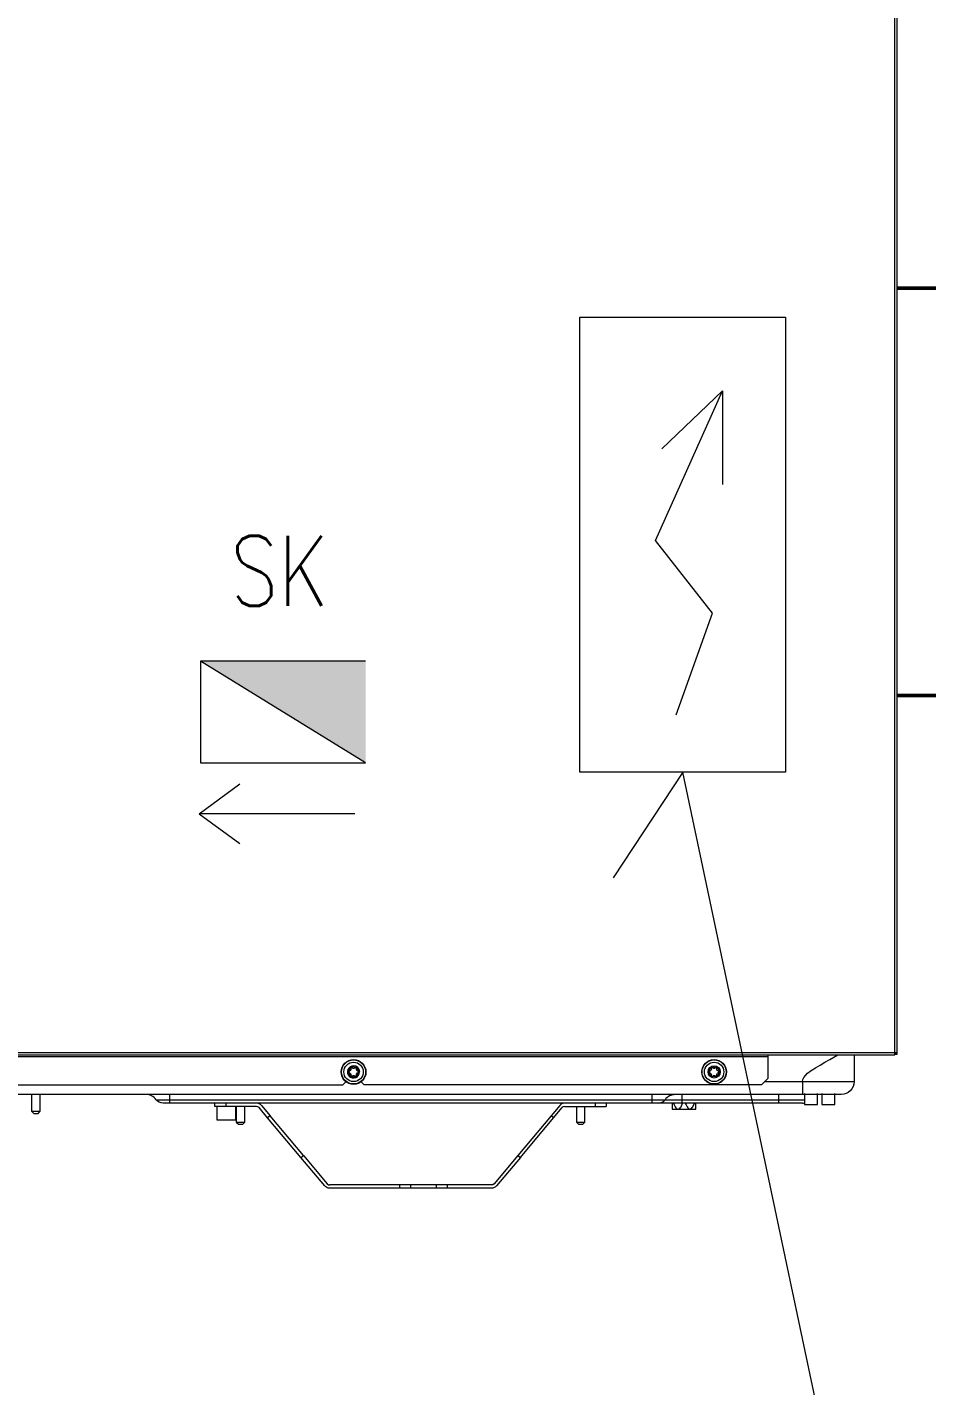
# Model space of a CAD drawing. Header units: millimetres. Extents: x 90740 to 167944, y -39332 to 25855.
# Drawn here: x 139000 to 139835, y 10839 to 12100 of the extents above; entities that cross this region are included whole.
import ezdxf

# ---------------------------------------------------------------- set-up
doc = ezdxf.new("R2010")
doc.units = ezdxf.units.MM
doc.linetypes.add('DASHED2', pattern=[9.525, 6.35, -3.175])
for name, color, linetype, lineweight in [('ARMATURY', 7, 'Continuous', 9), ('PISMO-R', 6, 'Continuous', 9), ('SPIATOCKA', 5, 'DASHED2', 50), ('STENY', 7, 'Continuous', 9), ('TENKE', 7, 'Continuous', 9), ('UK_PRIVOD', 1, 'Continuous', 50)]:
    doc.layers.add(name, color=color, linetype=linetype, lineweight=lineweight)
doc.layers.add('PDF4_Geometry', color=7, linetype='Continuous')
doc.styles.add('STYLE4', font='romans.shx', dxfattribs={"width": 0.75, "height": 125})

# ---------------------------------------------------------------- blocks, each defined once
blk = doc.blocks.new('200-A_10 bis 12')
at = {"layer": 'PDF4_Geometry', "lineweight": 13}
for p, q in [((7411.88, 2335.33), (7411.88, 3276.98)), ((7412.88, 2335.53), (7412.88, 3276.78)), ((6949.18, 2336.33), (7412.88, 2336.33)), ((7351.42, 2322.85), (7392.92, 2322.85)), ((7386.9, 2316.84), (6299.9, 2316.84)), ((7068.98, 2314.46), (7369.91, 2314.46)), ((7075.2, 2316.84), (7075.2, 2312.86)), ((7299, 2316.84), (7299, 2312.86)), ((7312.99, 2316.84), (7312.99, 2312.86)), ((7357.95, 2312.86), (7357.95, 2316.84)), ((7258.59, 2311.35), (7277.89, 2311.35))]:
    blk.add_line(p, q, dxfattribs=at)
for points in [[(6953.31, 3276.98), (6953.31, 2324.36), (6956.29, 2321.35), (7155.62, 2321.35), (7157.06, 2322.83)], [(6953.31, 2335.33), (7411.88, 2335.33)], [(7352.93, 2334.36), (6953.31, 2334.36)], [(7352.93, 2335.33), (7352.93, 2324.36), (7349.95, 2321.35), (7165.59, 2321.35), (7164.17, 2322.83)], [(7368.94, 2322.85), (7369.07, 2323.79), (7369.58, 2324.76), (7370.34, 2325.74), (7371.38, 2326.7), (7373.04, 2327.96), (7375, 2329.27), (7377.13, 2330.51), (7379.42, 2331.82), (7381.68, 2333.09), (7383.52, 2334.16), (7385.39, 2335.29)], [(7392.92, 2335.29), (7392.92, 2322.85)], [(7411.88, 2336.02), (7412.88, 2336.02)], [(7411.88, 2335.53), (7412.88, 2335.53)], [(7368.94, 2322.85), (7368.94, 2316.84)], [(7011.12, 2316.84), (7011.12, 2309.11), (7012.15, 2308.11), (7014.14, 2308.11), (7015.17, 2309.11), (7015.17, 2316.84)], [(7369.91, 2317.28), (7369.91, 2312.29), (7375.93, 2312.29), (7375.93, 2317.28)], [(7377.91, 2317.28), (7377.91, 2312.29), (7383.92, 2312.29), (7383.92, 2317.28)], [(7011.12, 2309.11), (7015.17, 2309.11)], [(7097.09, 2311.35), (7097.09, 2305.09), (7106.02, 2305.09), (7106.02, 2311.35)], [(7101.27, 2312.86), (7101.27, 2311.35)], [(7106.15, 2311.35), (7106.15, 2304.09), (7107.17, 2303.12), (7109.17, 2303.12), (7110.15, 2304.09), (7110.15, 2311.35)], [(7117.85, 2311.8), (7121.87, 2307), (7120.72, 2306.03)], [(7253.44, 2306.03), (7257.44, 2310.82)], [(7264.01, 2311.35), (7264.01, 2304.09), (7265.01, 2303.12), (7267.03, 2303.12), (7268.01, 2304.09), (7268.01, 2311.35)], [(7272.91, 2311.35), (7272.91, 2312.86)], [(7277.89, 2312.86), (7277.89, 2311.35)], [(7308.48, 2312.86), (7308.48, 2310.11), (7319.45, 2310.11), (7319.45, 2312.86)], [(7309.08, 2312.86), (7309.41, 2312.06), (7309.9, 2311.15), (7310.21, 2310.75), (7310.52, 2310.38), (7310.86, 2310.18), (7311.23, 2310.11)], [(7311.26, 2310.11), (7311.59, 2310.18), (7311.99, 2310.44), (7312.28, 2310.82), (7312.59, 2311.22), (7313.34, 2312.82)], [(7314.56, 2312.86), (7314.92, 2312.06), (7315.39, 2311.15), (7315.72, 2310.75), (7316.05, 2310.38), (7316.38, 2310.18), (7316.74, 2310.11), (7317.07, 2310.18), (7317.47, 2310.44), (7317.81, 2310.82), (7318.07, 2311.22), (7318.83, 2312.82)], [(7106.15, 2304.09), (7110.15, 2304.09)], [(7136.12, 2287.69), (7137.28, 2288.62), (7121.87, 2307)], [(7236.88, 2288.62), (7238.01, 2287.69), (7253.44, 2306.03), (7252.29, 2307)], [(7264.01, 2304.09), (7268.01, 2304.09)], [(7137.28, 2288.62), (7148.38, 2275.41)], [(7182.1, 2273.41), (7182.1, 2274.88)], [(7187.1, 2274.88), (7187.1, 2273.41)], [(7199.09, 2273.41), (7199.09, 2274.88)], [(7204.09, 2274.88), (7204.09, 2273.41)]]:
    blk.add_lwpolyline(points, dxfattribs=at)
for points in [[(7161.92, 2328.85), (7161.92, 2329.07), (7161.86, 2329.2), (7161.77, 2329.27), (7161.63, 2329.34), (7161.5, 2329.34), (7161.37, 2329.32), (7161.26, 2329.2), (7161.03, 2329.05), (7160.7, 2328.98), (7160.44, 2328.98), (7160.17, 2329.07), (7159.97, 2329.2), (7159.88, 2329.32), (7159.75, 2329.34), (7159.61, 2329.34), (7159.48, 2329.32), (7159.41, 2329.2), (7159.3, 2329.12), (7159.28, 2328.98), (7159.28, 2328.85), (7159.35, 2328.54), (7159.28, 2328.27), (7159.13, 2328.01), (7158.88, 2327.83), (7158.66, 2327.74), (7158.55, 2327.67), (7158.46, 2327.56), (7158.39, 2327.47), (7158.35, 2327.34), (7158.39, 2327.21), (7158.46, 2327.07), (7158.55, 2327.01), (7158.66, 2326.94), (7158.95, 2326.83), (7159.15, 2326.63), (7159.28, 2326.36), (7159.35, 2326.1), (7159.28, 2325.83), (7159.28, 2325.7), (7159.3, 2325.56), (7159.41, 2325.45), (7159.48, 2325.39), (7159.61, 2325.36), (7159.75, 2325.36), (7159.88, 2325.39), (7159.97, 2325.45), (7160.17, 2325.63), (7160.44, 2325.74), (7160.7, 2325.74), (7161.03, 2325.63), (7161.26, 2325.45), (7161.37, 2325.39), (7161.5, 2325.36), (7161.63, 2325.36), (7161.77, 2325.39), (7161.86, 2325.5), (7161.92, 2325.61), (7161.92, 2325.83), (7161.9, 2326.16), (7161.95, 2326.43), (7162.08, 2326.7), (7162.32, 2326.87), (7162.54, 2326.94), (7162.68, 2327.01), (7162.79, 2327.1), (7162.86, 2327.21), (7162.88, 2327.34), (7162.81, 2327.47), (7162.74, 2327.61), (7162.68, 2327.67), (7162.54, 2327.74), (7162.28, 2327.83), (7162.06, 2328.07), (7161.92, 2328.32), (7161.9, 2328.58)], [(7326.66, 2325.83), (7326.62, 2325.7), (7326.69, 2325.56), (7326.75, 2325.45), (7326.86, 2325.39), (7326.95, 2325.36), (7327.09, 2325.36), (7327.22, 2325.39), (7327.31, 2325.45), (7327.51, 2325.63), (7327.77, 2325.74), (7328.08, 2325.74), (7328.37, 2325.63), (7328.6, 2325.45), (7328.71, 2325.39), (7328.84, 2325.36), (7328.97, 2325.36), (7329.11, 2325.39), (7329.2, 2325.5), (7329.26, 2325.61), (7329.26, 2325.83), (7329.24, 2326.16), (7329.31, 2326.43), (7329.46, 2326.7), (7329.66, 2326.87), (7329.93, 2326.94), (7330.02, 2327.01), (7330.13, 2327.1), (7330.19, 2327.21), (7330.19, 2327.47), (7330.13, 2327.61), (7329.99, 2327.67), (7329.93, 2327.74), (7329.64, 2327.83), (7329.39, 2328.07), (7329.26, 2328.32), (7329.24, 2328.58), (7329.26, 2328.85), (7329.26, 2329.07), (7329.2, 2329.2), (7329.11, 2329.27), (7328.97, 2329.34), (7328.84, 2329.34), (7328.71, 2329.32), (7328.6, 2329.2), (7328.37, 2329.05), (7328.08, 2328.98), (7327.77, 2328.98), (7327.51, 2329.07), (7327.31, 2329.2), (7327.22, 2329.32), (7327.09, 2329.34), (7326.95, 2329.34), (7326.86, 2329.32), (7326.75, 2329.2), (7326.69, 2329.12), (7326.62, 2328.98), (7326.66, 2328.85), (7326.69, 2328.54), (7326.62, 2328.27), (7326.49, 2328.01), (7326.26, 2327.83), (7326, 2327.74), (7325.86, 2327.67), (7325.8, 2327.56), (7325.73, 2327.47), (7325.69, 2327.34), (7325.73, 2327.21), (7325.8, 2327.07), (7325.89, 2327.01), (7326, 2326.94), (7326.26, 2326.83), (7326.49, 2326.63), (7326.62, 2326.36), (7326.69, 2326.1)]]:
    blk.add_lwpolyline(points, close=True, dxfattribs=at)
for points in [[(7392.92, 2322.85, -0.412362), (7386.9, 2316.84)], [(7368.94, 2312.86), (7072.18, 2312.86, -0.239665), (7068.98, 2314.46)], [(7224.67, 2273.41), (7149.53, 2273.41, -0.225965), (7147.22, 2274.48), (7136.12, 2287.69), (7120.72, 2306.03), (7116.7, 2310.82, 0.225958), (7115.56, 2311.35), (7096.27, 2311.35), (7096.27, 2312.86)], [(7258.59, 2312.86, 0.218507), (7256.3, 2311.8), (7252.29, 2307), (7236.88, 2288.62), (7225.82, 2275.41, -0.222292), (7224.67, 2274.88), (7149.53, 2274.88)], [(7238.01, 2287.69), (7226.95, 2274.48, -0.218496), (7224.67, 2273.41)]]:
    blk.add_lwpolyline(points, format="xyb", dxfattribs=at)
for centre, radius in [((7160.59, 2327.34), 5.75), ((7160.58, 2327.35), 5.6), ((7327.97, 2327.36), 5.73), ((7327.96, 2327.35), 5.6), ((7160.6, 2327.35), 4.5), ((7327.98, 2327.35), 4.5), ((7327.98, 2327.35), 2.83), ((7327.96, 2327.35), 2.3)]:
    blk.add_circle(centre, radius, dxfattribs=at)
for centre, radius, start, end in [((7160.57, 2327.36), 2.82, 89.53749, 359.69667), ((7160.62, 2327.31), 2.34, 90.66523, 269.33853)]:
    blk.add_arc(centre, radius, start, end, dxfattribs=at)
for points in [[(7410.9, 2335.33), (7410.9, 2335.33), (7410.97, 2335.33), (7410.97, 2335.33)], [(7163.48, 2327.34), (7163.48, 2328.94), (7162.19, 2330.18), (7160.59, 2330.18)], [(7162.94, 2327.34), (7162.94, 2328.61), (7161.9, 2329.65), (7160.59, 2329.65)], [(7160.59, 2325.03), (7161.9, 2325.03), (7162.94, 2326.07), (7162.94, 2327.34)], [(7068.98, 2314.46), (7067.83, 2316.04), (7066.01, 2316.84), (7064.19, 2316.84)], [(7301.98, 2312.86), (7303.26, 2312.86), (7304.46, 2313.46), (7305.17, 2314.46)], [(7309.97, 2316.84), (7308.01, 2316.84), (7306.3, 2315.91), (7305.17, 2314.46)], [(7376.93, 2316.84), (7376.57, 2316.84), (7376.2, 2316.84), (7375.93, 2316.77)], [(7117.85, 2311.8), (7117.25, 2312.49), (7116.43, 2312.86), (7115.56, 2312.86)], [(7258.59, 2311.35), (7258.13, 2311.35), (7257.73, 2311.15), (7257.48, 2310.82)], [(7368.94, 2312.86), (7369.27, 2312.86), (7369.6, 2312.89), (7369.91, 2313)], [(7148.38, 2275.41), (7148.65, 2275.08), (7149.11, 2274.88), (7149.53, 2274.88)]]:
    blk.add_open_spline(points, degree=3, dxfattribs=at)

msp = doc.modelspace()

# ---------------------------------------------------------------- hatches: boundary and pattern name
at = {"layer": 'STENY'}
msp.add_hatch(color=256, dxfattribs=at).paths.add_polyline_path([(139314.2, 11417.8), (139160.9, 11512.1), (139314.2, 11512.1)])

# ---------------------------------------------------------------- linework, layer by layer
at = {"layer": 'ARMATURY'}
for p, q in [((139160.9, 11512.1, 0.8), (139160.9, 11417.8, 0.8)), ((139314.2, 11512.1, 0.8), (139160.9, 11512.1, 0.8)), ((139160.9, 11417.8, 0.8), (139314.2, 11417.8, 0.8))]:
    msp.add_line(p, q, dxfattribs=at)
at = {"layer": 'PISMO-R', "color": 0}
msp.add_line((139862, 10211, 0.8), (139608.7, 11409, 1.3), dxfattribs=at)
at = {"layer": 'SPIATOCKA', "ltscale": 50}
msp.add_line((141067.5, 11480.3, 1), (139807.6, 11480.3, 1), dxfattribs=at)
at = {"layer": 'STENY'}
for p, q in [((139314.2, 11417.8, 0.8), (139160.9, 11512.1, 0.8)), ((139159.8, 11370.4, 1.3), (139197.6, 11398.1, 1.3)), ((139304.4, 11370.4, 1.3), (139159.8, 11370.4, 1.3)), ((139159.8, 11370.4, 1.3), (139197.6, 11342.7, 1.3))]:
    msp.add_line(p, q, dxfattribs=at)
at = {"layer": 'TENKE'}
for p, q in [((139583.5, 11624.1, 1.3), (139645.7, 11762.9, 1.3)), ((139645.7, 11762.9, 1.3), (139589.3, 11709.2, 1.3)), ((139645.7, 11762.9, 1.3), (139645.7, 11675.9, 1.3)), ((139636.2, 11556.5, 1.3), (139583.5, 11624.1, 1.3)), ((139602.7, 11462.1, 1.3), (139636.2, 11556.5, 1.3)), ((139608.7, 11409, 1.3), (139544.1, 11310.8, 3.2))]:
    msp.add_line(p, q, dxfattribs=at)
at = {"layer": 'TENKE', "elevation": 1.3}
msp.add_lwpolyline([(139513.2, 11831.4), (139704.1, 11831.4), (139704.1, 11409), (139513.2, 11409)], close=True, dxfattribs=at)
at = {"layer": 'UK_PRIVOD'}
msp.add_line((139937.1, 11858.1, 1), (139807.6, 11858.1, 1), dxfattribs=at)

# ---------------------------------------------------------------- block references
at = {"xscale": 2, "yscale": 2, "zscale": 2}
msp.add_blockref('200-A_10 bis 12', (124981.9, 6476.1, 0.8), dxfattribs=at)

# ---------------------------------------------------------------- texts
at = {"layer": 'ARMATURY', "color": 0, "linetype": 'ByBlock', "ltscale": 2, "style": 'STYLE4', "width": 0.8}
msp.add_text('SK', height=65, dxfattribs=at).set_placement((139188.6, 11563.3, 0.4))

doc.saveas('drawing.dxf')
